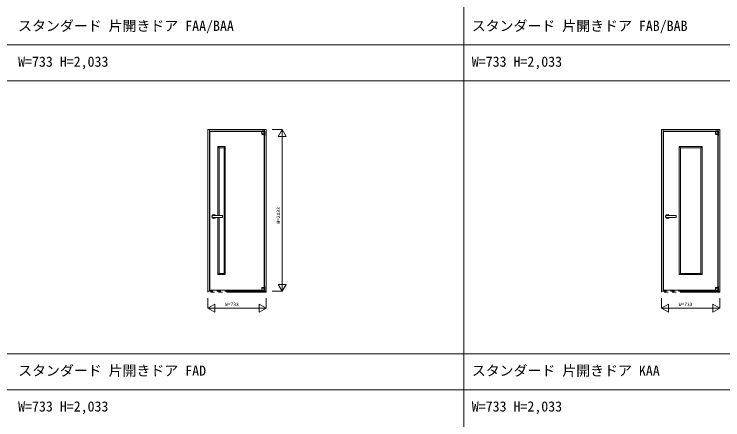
# Model space of a CAD drawing. Units: millimetres, scale not verified. Extents: x -14341 to 14341, y -10000 to 10000.
# Drawn here: x -8589 to 314, y 1 to 5102 of the extents above; entities that cross this region are included whole.
import ezdxf
from ezdxf.enums import TextEntityAlignment as Align

# ---------------------------------------------------------------- set-up
doc = ezdxf.new("R2010")
doc.units = ezdxf.units.MM
doc.header["$LTSCALE"] = 50
doc.linetypes.add('USER2', pattern=[15, 10, -1, 1, -1, 1, -1])
doc.layers.add('0-0_0', color=7, linetype='Continuous')
for name, color, linetype, lineweight in [('0-1_YKK_F1', 7, 'Continuous', 18), ('0-2_YKK_A1', 4, 'Continuous', 18), ('0-3_YKK_N1', 2, 'Continuous', 18)]:
    doc.layers.add(name, color=color, linetype=linetype, lineweight=lineweight)
doc.styles.add('ＭＳ ゴシック', font='')
doc.styles.get('ＭＳ ゴシック').set_extended_font_data('MS Gothic')

msp = doc.modelspace()

# ---------------------------------------------------------------- linework, layer by layer
at = {"layer": '0-1_YKK_F1'}
for p, q in [((-2940.01, -10000), (-2940.01, 9500)), ((-14340.01, 4715), (14159.99, 4715)), ((-14340.01, 4265), (14159.99, 4265)), ((-14340.01, 830), (14159.99, 830)), ((-14340.01, 380), (14159.99, 380))]:
    msp.add_line(p, q, dxfattribs=at)
at = {"layer": '0-2_YKK_A1'}
for p, q in [((-5478.5, 3622.9), (-5478.5, 3623.8)), ((-5477.6, 3623.8), (-5478.5, 3623.8)), ((-5478.5, 3623.8), (-5478.5, 3598.3)), ((-5478.5, 3598.3), (-5447.5, 3598.3)), ((-5478.5, 3597.3), (-5478.5, 3596.3)), ((-5478.5, 3597.3), (-5477.6, 3597.3)), ((-5470.77, 3590), (-5478.1, 3595.5)), ((-5477.9, 3597.3), (-5477.9, 3598.3)), ((-5450.33, 3597.3), (-5477.6, 3597.3)), ((-5476.71, 3625.5), (-5476.71, 3623.8)), ((-5474.41, 3631), (-5474.41, 3634)), ((-5474.41, 3634), (-5448.41, 3634)), ((-5474.41, 3631), (-5448.41, 3631)), ((-5474.41, 3629.22), (-5474.41, 3631)), ((-5474.41, 3630), (-5464.91, 3630)), ((-5464.91, 3631), (-5464.91, 3623.8)), ((-5457.91, 3627), (-5464.91, 3627)), ((-5457.91, 3623.8), (-5457.91, 3631)), ((-5457.91, 3630), (-5448.41, 3630)), ((-5448.41, 3627), (-5457.91, 3627)), ((-5448.11, 3624.1), (-5457.91, 3624.1)), ((-5452.19, 3589.8), (-5448.5, 3589.8)), ((-5447.85, 3623.8), (-5450.33, 3623.8)), ((-5447.85, 3597.3), (-5450.33, 3597.3)), ((-5449.71, 3589.8), (-5449.5, 3589.8)), ((-5448.51, 1661.07), (-5448.51, 3589.88)), ((-5448.41, 3631), (-5448.41, 3634)), ((-5448.41, 3631), (-5448.41, 3629.22)), ((-5445.51, 3630), (-5448.41, 3630)), ((-5448.41, 3629.22), (-5448.41, 3627)), ((-5448.41, 3627), (-5445.51, 3627)), ((-5448.11, 3623.8), (-5448.11, 3624.1)), ((-5448.1, 3597.3), (-5448.1, 3598.3)), ((-5448.1, 3597.3), (-5448.1, 3598.3)), ((-5447.85, 3597.3), (-5447.5, 3597.3)), ((-5447.5, 3598.3), (-5447.5, 3623.8)), ((-5447.5, 3590.8), (-5447.5, 3597.3)), ((-5443.51, 3629.58), (-5443.51, 3630.5)), ((-5443.51, 3619), (-5443.51, 3625)), ((-5443.51, 3625), (-5440.51, 3625)), ((-5443.51, 1679), (-5443.51, 3625)), ((-5443.51, 3611), (-5443.51, 3617)), ((-5443.51, 3611), (-5443.51, 3581)), ((-5440.51, 3630), (-5440.51, 3626)), ((-5440.51, 3626), (-5440.51, 3625)), ((-5440.51, 3619), (-5440.51, 3625)), ((-5440.51, 3617), (-5440.51, 3611)), ((-5440.51, 3581), (-5440.51, 3611)), ((-5440.51, 3581), (-5440.51, 3575)), ((221.5, 3622.9), (221.5, 3623.8)), ((222.4, 3623.8), (221.5, 3623.8)), ((221.5, 3623.8), (221.5, 3598.3)), ((221.5, 3598.3), (252.5, 3598.3)), ((221.5, 3597.3), (221.5, 3596.3)), ((221.5, 3597.3), (222.4, 3597.3)), ((229.23, 3590), (221.9, 3595.5)), ((222.1, 3597.3), (222.1, 3598.3)), ((249.67, 3597.3), (222.4, 3597.3)), ((223.29, 3625.5), (223.29, 3623.8)), ((225.59, 3631), (225.59, 3634)), ((225.59, 3634), (251.59, 3634)), ((225.59, 3631), (251.59, 3631)), ((225.59, 3629.22), (225.59, 3631)), ((225.59, 3630), (235.09, 3630)), ((235.09, 3631), (235.09, 3623.8)), ((242.09, 3627), (235.09, 3627)), ((242.09, 3623.8), (242.09, 3631)), ((242.09, 3630), (251.59, 3630)), ((251.59, 3627), (242.09, 3627)), ((251.89, 3624.1), (242.09, 3624.1)), ((247.81, 3589.8), (251.5, 3589.8)), ((252.15, 3623.8), (249.67, 3623.8)), ((252.15, 3597.3), (249.67, 3597.3)), ((250.29, 3589.8), (250.5, 3589.8)), ((251.49, 1661.07), (251.49, 3589.88)), ((251.59, 3631), (251.59, 3634)), ((251.59, 3631), (251.59, 3629.22)), ((254.49, 3630), (251.59, 3630)), ((251.59, 3629.22), (251.59, 3627)), ((251.59, 3627), (254.49, 3627)), ((251.89, 3623.8), (251.89, 3624.1)), ((251.9, 3597.3), (251.9, 3598.3)), ((251.9, 3597.3), (251.9, 3598.3)), ((252.15, 3597.3), (252.5, 3597.3)), ((252.5, 3598.3), (252.5, 3623.8)), ((252.5, 3590.8), (252.5, 3597.3)), ((256.49, 3629.58), (256.49, 3630.5)), ((256.49, 3619), (256.49, 3625)), ((256.49, 3625), (259.49, 3625)), ((256.49, 1679), (256.49, 3625)), ((256.49, 3611), (256.49, 3617)), ((256.49, 3611), (256.49, 3581)), ((259.49, 3630), (259.49, 3626)), ((259.49, 3626), (259.49, 3625)), ((259.49, 3619), (259.49, 3625)), ((259.49, 3617), (259.49, 3611)), ((259.49, 3581), (259.49, 3611)), ((259.49, 3581), (259.49, 3575)), ((-6029.01, 3437), (-5937.01, 3437)), ((-6013.01, 3421), (-6029.01, 3437)), ((-6029.01, 2569.5), (-6029.01, 3437)), ((-6013.01, 3421), (-5953.01, 3421)), ((-6013.01, 2569.5), (-6013.01, 3421)), ((-5953.01, 3421), (-5937.01, 3437)), ((-5953.01, 3421), (-5953.01, 1843)), ((-5937.01, 3437), (-5937.01, 1827)), ((-233.51, 3437), (-233.51, 1827)), ((53.49, 3437), (-233.51, 3437)), ((-217.51, 3421), (-233.51, 3437)), ((-217.51, 3421), (-217.51, 1843)), ((37.49, 3421), (-217.51, 3421)), ((37.49, 3421), (53.49, 3437)), ((-6102.51, 2562.75), (-6102.51, 2568.5)), ((-6102.51, 2552.25), (-6102.51, 2562.75)), ((-6102.51, 2546.5), (-6102.51, 2552.25)), ((-5973.51, 2569.5), (-6101.51, 2569.5)), ((-6101.51, 2545.5), (-5973.51, 2545.5)), ((-5972.51, 2568.5), (-5972.51, 2562.75)), ((-402.51, 2562.75), (-402.51, 2568.5)), ((-402.51, 2552.25), (-402.51, 2562.75)), ((-402.51, 2546.5), (-402.51, 2552.25)), ((-273.51, 2569.5), (-401.51, 2569.5)), ((-401.51, 2545.5), (-273.51, 2545.5)), ((-272.51, 2568.5), (-272.51, 2562.75)), ((-6013.01, 1843), (-6029.01, 1827)), ((-5953.01, 1843), (-5937.01, 1827)), ((-217.51, 1843), (-233.51, 1827)), ((37.49, 1843), (53.49, 1827)), ((-5508.11, 1630.9), (-5508.11, 1631.5)), ((-5502.11, 1630.9), (-5508.11, 1630.9)), ((-5476.71, 1630.9), (-5502.11, 1630.9)), ((-5478.51, 1666.2), (-5478.51, 1658.7)), ((-5448.41, 1658.7), (-5478.51, 1658.7)), ((-5448.41, 1657.7), (-5478.51, 1657.7)), ((-5475.68, 1631.2), (-5478.16, 1631.2)), ((-5477.91, 1658.7), (-5477.91, 1657.7)), ((-5473.82, 1667.2), (-5477.51, 1667.2)), ((-5469.91, 1631.2), (-5475.68, 1631.2)), ((-5469.23, 1667.2), (-5473.82, 1667.2)), ((-5472.91, 1627), (-5472.91, 1624)), ((-5472.91, 1624), (-5440.51, 1624)), ((-5464.51, 1667.2), (-5469.23, 1667.2)), ((-5465.41, 1627.3), (-5465.41, 1627)), ((-5455.88, 1667.2), (-5464.51, 1667.2)), ((-5458.41, 1627), (-5458.41, 1627.3)), ((-5456.37, 1667.2), (-5456.48, 1667.2)), ((-5455.51, 1627.3), (-5455.51, 1629.3)), ((-5447.85, 1660.5), (-5455.23, 1666.95)), ((-5454.84, 1631.2), (-5448.41, 1631.2)), ((-5452.71, 1629.3), (-5452.71, 1631.2)), ((-5449.31, 1630.9), (-5452.71, 1630.9)), ((-5449.31, 1630.9), (-5449.11, 1630.9)), ((-5447.51, 1658.7), (-5448.41, 1658.7)), ((-5448.41, 1631.2), (-5447.51, 1631.2)), ((-5448.11, 1657.7), (-5448.11, 1658.7)), ((-5448.11, 1658.7), (-5448.11, 1657.7)), ((-5447.91, 1627), (-5445.51, 1627)), ((-5447.51, 1658.7), (-5447.51, 1659.75)), ((-5447.51, 1624), (-5445.11, 1624)), ((-5443.51, 1679), (-5443.51, 1629)), ((-5443.51, 1679), (-5440.51, 1679)), ((-5443.51, 1617.5), (-5443.51, 1621.4)), ((-5440.51, 1679), (-5440.51, 1617.5)), ((-5440.51, 1637), (-5440.51, 1635)), ((-5440.51, 1635), (-5440.51, 1629)), ((191.89, 1630.9), (191.89, 1631.5)), ((197.89, 1630.9), (191.89, 1630.9)), ((223.29, 1630.9), (197.89, 1630.9)), ((221.49, 1666.2), (221.49, 1658.7)), ((251.59, 1658.7), (221.49, 1658.7)), ((251.59, 1657.7), (221.49, 1657.7)), ((224.32, 1631.2), (221.84, 1631.2)), ((222.09, 1658.7), (222.09, 1657.7)), ((226.18, 1667.2), (222.49, 1667.2)), ((230.09, 1631.2), (224.32, 1631.2)), ((230.77, 1667.2), (226.18, 1667.2)), ((227.09, 1627), (227.09, 1624)), ((227.09, 1624), (259.49, 1624)), ((235.49, 1667.2), (230.77, 1667.2)), ((234.59, 1627.3), (234.59, 1627)), ((244.12, 1667.2), (235.49, 1667.2)), ((241.59, 1627), (241.59, 1627.3)), ((243.63, 1667.2), (243.52, 1667.2)), ((244.49, 1627.3), (244.49, 1629.3)), ((252.15, 1660.5), (244.77, 1666.95)), ((245.16, 1631.2), (251.59, 1631.2)), ((247.29, 1629.3), (247.29, 1631.2)), ((250.69, 1630.9), (247.29, 1630.9)), ((250.69, 1630.9), (250.89, 1630.9)), ((252.49, 1658.7), (251.59, 1658.7)), ((251.59, 1631.2), (252.49, 1631.2)), ((251.89, 1657.7), (251.89, 1658.7)), ((251.89, 1658.7), (251.89, 1657.7)), ((252.09, 1627), (254.49, 1627)), ((252.49, 1658.7), (252.49, 1659.75)), ((252.49, 1624), (254.89, 1624)), ((256.49, 1679), (256.49, 1629)), ((256.49, 1679), (259.49, 1679)), ((256.49, 1617.5), (256.49, 1621.4)), ((259.49, 1679), (259.49, 1617.5)), ((259.49, 1637), (259.49, 1635)), ((259.49, 1635), (259.49, 1629))]:
    msp.add_line(p, q, dxfattribs=at)
at = {"layer": '0-2_YKK_A1', "linetype": 'USER2'}
for p, q in [((-6156.51, 1605.5), (-6156.51, 1617.5)), ((-6136.51, 1617.5), (-6156.51, 1617.5)), ((-5423.51, 1605.5), (-6156.51, 1605.5)), ((-5443.51, 1621), (-6136.51, 1621)), ((-6136.51, 1621), (-6136.51, 1617.5)), ((-5443.51, 1621), (-5443.51, 1617.5)), ((-5443.51, 1617.5), (-5423.51, 1617.5)), ((-5423.51, 1605.5), (-5423.51, 1617.5)), ((-456.51, 1605.5), (-456.51, 1617.5)), ((-436.51, 1617.5), (-456.51, 1617.5)), ((276.49, 1605.5), (-456.51, 1605.5)), ((256.49, 1621), (-436.51, 1621)), ((-436.51, 1621), (-436.51, 1617.5)), ((256.49, 1621), (256.49, 1617.5)), ((256.49, 1617.5), (276.49, 1617.5)), ((276.49, 1605.5), (276.49, 1617.5))]:
    msp.add_line(p, q, dxfattribs=at)
at = {"layer": '0-2_YKK_A1'}
for points in [[(-6156.51, 1617.5), (-6136.51, 1617.5), (-6136.51, 3650.5), (-6156.51, 3650.5)], [(-456.51, 1617.5), (-436.51, 1617.5), (-436.51, 3650.5), (-456.51, 3650.5)]]:
    msp.add_lwpolyline(points, close=True, dxfattribs=at)
for points in [[(-5448.41, 3630.5), (-5443.51, 3630.5), (-5443.51, 3650.5), (-6136.51, 3650.5), (-6136.51, 3630.5), (-5474.41, 3630.5)], [(-5443.51, 3650.5), (-5423.51, 3650.5), (-5423.51, 1617.5), (-5443.51, 1617.5)], [(251.59, 3630.5), (256.49, 3630.5), (256.49, 3650.5), (-436.51, 3650.5), (-436.51, 3630.5), (225.59, 3630.5)], [(256.49, 3650.5), (276.49, 3650.5), (276.49, 1617.5), (256.49, 1617.5)], [(-5476.71, 3625.5), (-6131.51, 3625.5), (-6131.51, 1631.5), (-5478.51, 1631.5)], [(-5450.33, 3623.8), (-5471.17, 3623.8), (-5477.6, 3623.8)], [(-5464.91, 3624.1), (-5476.71, 3624.1), (-5476.71, 3623.8)], [(-5464.91, 3627), (-5474.41, 3627), (-5474.41, 3629.22)], [(-5470.17, 3589.8), (-5461.5, 3589.8), (-5456.78, 3589.8), (-5452.19, 3589.8)], [(-5460.61, 3623.8), (-5457.73, 3623.8), (-5455.37, 3623.8)], [(-5447.5, 3622.9), (-5447.5, 3623.8), (-5447.85, 3623.8)], [(-5440.51, 3630), (-5443.51, 3630), (-5443.51, 3629.58)], [(-5440.51, 3619), (-5440.51, 3617), (-5443.51, 3617), (-5443.51, 3619)], [(-5440.51, 3575), (-5443.51, 3575), (-5443.51, 3581)], [(-5440.51, 3630), (-5440.51, 3610.4), (-5440.51, 3575)], [(223.29, 3625.5), (-431.51, 3625.5), (-431.51, 1631.5), (221.49, 1631.5)], [(249.67, 3623.8), (228.83, 3623.8), (222.4, 3623.8)], [(235.09, 3624.1), (223.29, 3624.1), (223.29, 3623.8)], [(235.09, 3627), (225.59, 3627), (225.59, 3629.22)], [(229.83, 3589.8), (238.5, 3589.8), (243.22, 3589.8), (247.81, 3589.8)], [(239.39, 3623.8), (242.27, 3623.8), (244.63, 3623.8)], [(252.5, 3622.9), (252.5, 3623.8), (252.15, 3623.8)], [(259.49, 3630), (256.49, 3630), (256.49, 3629.58)], [(259.49, 3619), (259.49, 3617), (256.49, 3617), (256.49, 3619)], [(259.49, 3575), (256.49, 3575), (256.49, 3581)], [(259.49, 3630), (259.49, 3610.4), (259.49, 3575)], [(-233.51, 1827), (53.49, 1827), (53.49, 3437)], [(-217.51, 1843), (37.49, 1843), (37.49, 3421)], [(-5937.01, 1827), (-6029.01, 1827), (-6029.01, 2545.5)], [(-5953.01, 1843), (-6013.01, 1843), (-6013.01, 2545.5)], [(-5972.51, 2562.75), (-5972.51, 2552.25), (-5972.51, 2546.5)], [(-272.51, 2562.75), (-272.51, 2552.25), (-272.51, 2546.5)], [(-5478.51, 1657.7), (-5478.51, 1631.2), (-5478.16, 1631.2)], [(-5470.31, 1630.9), (-5476.71, 1630.9), (-5476.71, 1631.2)], [(-5472.91, 1627), (-5450.91, 1627), (-5447.91, 1627)], [(-5472.91, 1624), (-5472.91, 1621.4), (-5440.51, 1621.4)], [(-5470.31, 1631.2), (-5470.31, 1629.3), (-5452.71, 1629.3)], [(-5454.84, 1631.2), (-5464.51, 1631.2), (-5469.91, 1631.2)], [(-5467.51, 1629.3), (-5467.51, 1627.3), (-5455.51, 1627.3)], [(-5448.11, 1631.2), (-5448.11, 1630.9), (-5449.11, 1630.9)], [(-5447.51, 1631.2), (-5447.51, 1657.7), (-5448.41, 1657.7)], [(221.49, 1657.7), (221.49, 1631.2), (221.84, 1631.2)], [(229.69, 1630.9), (223.29, 1630.9), (223.29, 1631.2)], [(227.09, 1627), (249.09, 1627), (252.09, 1627)], [(227.09, 1624), (227.09, 1621.4), (259.49, 1621.4)], [(229.69, 1631.2), (229.69, 1629.3), (247.29, 1629.3)], [(245.16, 1631.2), (235.49, 1631.2), (230.09, 1631.2)], [(232.49, 1629.3), (232.49, 1627.3), (244.49, 1627.3)], [(251.89, 1631.2), (251.89, 1630.9), (250.89, 1630.9)], [(252.49, 1631.2), (252.49, 1657.7), (251.59, 1657.7)]]:
    msp.add_lwpolyline(points, dxfattribs=at)
for centre, radius, start, end in [((-5477.5, 3596.3), 1, 180, 233.1301), ((-5470.17, 3590.8), 1, 233.1301, 270), ((-5448.5, 3590.8), 1, 270, 0), ((-5445.51, 3625), 5, 0, 90), ((-5445.51, 3625), 2, 0, 90), ((222.5, 3596.3), 1, 180, 233.1301), ((229.83, 3590.8), 1, 233.1301, 270), ((251.5, 3590.8), 1, 270, 0), ((254.49, 3625), 5, 0, 90), ((254.49, 3625), 2, 0, 90), ((-6081.51, 2557.5), 23.5, 153.33134, 206.66866), ((-6101.51, 2568.5), 1, 90, 180), ((-6101.51, 2546.5), 1, 180, 270), ((-6081.51, 2557.5), 23.5, 30.70636, 149.36289), ((-6081.51, 2557.5), 23.5, 210.63711, 329.29364), ((-5973.51, 2568.5), 1, 0, 90), ((-5973.51, 2546.5), 1, 270, 0), ((-381.51, 2557.5), 23.5, 153.33134, 206.66866), ((-401.51, 2568.5), 1, 90, 180), ((-401.51, 2546.5), 1, 180, 270), ((-381.51, 2557.5), 23.5, 30.70636, 149.36289), ((-381.51, 2557.5), 23.5, 210.63711, 329.29364), ((-273.51, 2568.5), 1, 0, 90), ((-273.51, 2546.5), 1, 270, 0), ((-5477.51, 1666.2), 1, 90, 180), ((-5455.88, 1666.2), 1, 48.81407, 90), ((-5448.51, 1659.75), 1, 0, 48.81407), ((-5445.51, 1629), 2, 270, 0), ((-5445.51, 1629), 5, 270, 0), ((222.49, 1666.2), 1, 90, 180), ((244.12, 1666.2), 1, 48.81407, 90), ((251.49, 1659.75), 1, 0, 48.81407), ((254.49, 1629), 2, 270, 0), ((254.49, 1629), 5, 270, 0)]:
    msp.add_arc(centre, radius, start, end, dxfattribs=at)
at = {"layer": '0-3_YKK_N1'}
for p, q in [((-5348.51, 3650.5), (-5223.51, 3650.5)), ((-5273.51, 3563.9), (-5223.51, 3650.5)), ((-5223.51, 1617.5), (-5223.51, 3650.5)), ((-5223.51, 3650.5), (-5173.51, 3563.9)), ((-5273.51, 3563.9), (-5173.51, 3563.9)), ((-5273.51, 1704.1), (-5223.51, 1617.5)), ((-5273.51, 1704.1), (-5173.51, 1704.1)), ((-5223.51, 1617.5), (-5173.51, 1704.1)), ((-5348.51, 1617.5), (-5223.51, 1617.5)), ((-6156.51, 1530.5), (-6156.51, 1405.5)), ((-5423.51, 1530.5), (-5423.51, 1405.5)), ((-456.51, 1530.5), (-456.51, 1405.5)), ((276.49, 1530.5), (276.49, 1405.5)), ((-6156.51, 1405.5), (-6069.91, 1455.5)), ((-6069.91, 1455.5), (-6069.91, 1355.5)), ((-5510.11, 1455.5), (-5510.11, 1355.5)), ((-5510.11, 1455.5), (-5423.51, 1405.5)), ((-456.51, 1405.5), (-369.91, 1455.5)), ((-369.91, 1455.5), (-369.91, 1355.5)), ((189.89, 1455.5), (189.89, 1355.5)), ((189.89, 1455.5), (276.49, 1405.5)), ((-6156.51, 1405.5), (-5423.51, 1405.5)), ((-6156.51, 1405.5), (-6069.91, 1355.5)), ((-5510.11, 1355.5), (-5423.51, 1405.5)), ((-456.51, 1405.5), (276.49, 1405.5)), ((-456.51, 1405.5), (-369.91, 1355.5)), ((189.89, 1355.5), (276.49, 1405.5))]:
    msp.add_line(p, q, dxfattribs=at)

# ---------------------------------------------------------------- texts
at = {"layer": '0-0_0', "style": 'ＭＳ ゴシック'}
for s, p in [('スタンダード 片開きドア FAA/BAA', (-8540.01, 4852.5)), ('スタンダード 片開きドア FAB/BAB', (-2840.01, 4852.5)), ('W=733 H=2,033', (-8540.01, 4402.5)), ('W=733 H=2,033', (-2840.01, 4402.5)), ('スタンダード 片開きドア FAD', (-8540.01, 517.5)), ('スタンダード 片開きドア KAA', (-2840.01, 517.5)), ('W=733 H=2,033', (-8540.01, 67.5)), ('W=733 H=2,033', (-2840.01, 67.5))]:
    msp.add_text(s, height=128.3, dxfattribs=at).set_placement(p, align=Align.BOTTOM_LEFT)
at = {"layer": '0-3_YKK_N1', "color": 7, "style": 'ＭＳ ゴシック'}
msp.add_text('H=2033', height=43.99, rotation=90, dxfattribs=at).set_placement((-5235.51, 2469), align=Align.BOTTOM_LEFT)
for p in [(-5940.01, 1417.5), (-240.01, 1417.5)]:
    msp.add_text('W=733', height=43.99, dxfattribs=at).set_placement(p, align=Align.BOTTOM_LEFT)

doc.saveas('drawing.dxf')
